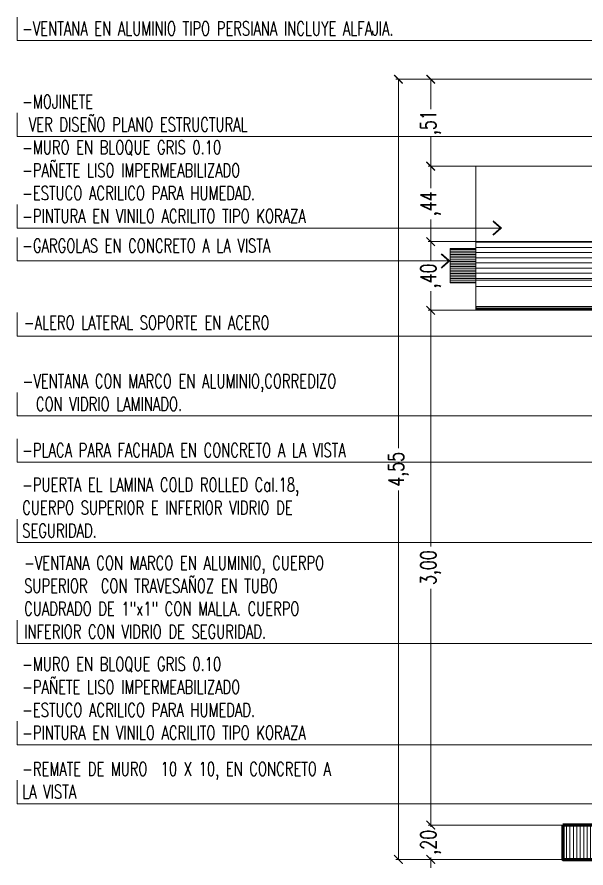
# Model space of a CAD drawing. Header units: millimetres. Extents: x 216 to 2687, y 57 to 1099.
# Drawn here: x 216.951 to 220.264, y 58.385 to 63.344 of the extents above; entities that cross this region are included whole.
import ezdxf

# ---------------------------------------------------------------- set-up
doc = ezdxf.new("R2010")
doc.units = ezdxf.units.MM
doc.header["$LTSCALE"] = 0.5
doc.set_wipeout_variables(frame=1)
doc.header["$PDMODE"] = 35
doc.linetypes.add('DASHDOT2', pattern=[12.7, 6.35, -3.175, 0, -3.175])
for name, color, linetype, lineweight in [('A-COTAS', 7, 'Continuous', 9), ('A-CUBT', 133, 'Continuous', 15), ('A-CUBT-BORD', 20, 'Continuous', 25), ('A-PLAN', 7, 'Continuous', 60), ('A-PLAN-2', 5, 'Continuous', 18), ('A-PLAN-3', 146, 'Continuous', 5), ('A-PLAN-ACHU2', 146, 'Continuous', 0), ('A-PLAN-ACHU3', 250, 'Continuous', 0), ('A-TEXT-FLEC', 4, 'Continuous', 9), ('A-TEXT-NOTA', 105, 'Continuous', 9), ('A-WIPEOUT', 255, 'Continuous', 0)]:
    doc.layers.add(name, color=color, linetype=linetype, lineweight=lineweight)
doc.styles.add('Cotas', font='romans.shx', dxfattribs={"width": 0.75})
doc.styles.add('Detalles', font='romans.shx', dxfattribs={"width": 0.7})
doc.dimstyles.new("1-25'", dxfattribs={"dimtxt": 0.075, "dimasz": 0.05, "dimexe": 0.015, "dimexo": 0, "dimgap": 0.02, "dimtad": 0, "dimzin": 4, "dimtxsty": 'Cotas', "dimblk": 'ARCHTICK', "dimcen": 0.09, "dimclrd": 142, "dimclre": 2, "dimclrt": 2, "dimadec": 0, "dimazin": 0, "dimtfac": 1, "dimtmove": 0, "dimatfit": 3, "dimfxl": 0.1, "dimlwd": 13, "dimlwe": 9, "dimarcsym": 2})

# ---------------------------------------------------------------- blocks, each defined once
blk = doc.blocks.new('*U43')
at = {"layer": 'A-TEXT-FLEC'}
blk.add_lwpolyline([(4.0338, 0), (0, 0), (0, 0.137)], dxfattribs=at)
at = {"layer": 'A-TEXT-FLEC', "const_width": 0.01}
blk.add_lwpolyline([(3.9874, -0.0408), (4.0338, 0), (3.9874, 0.0408)], dxfattribs=at)
blk = doc.blocks.new('*U36')
at = {"layer": 'A-TEXT-FLEC'}
blk.add_lwpolyline([(2.818, 0), (0, 0), (0, 0.137)], dxfattribs=at)
at = {"layer": 'A-TEXT-FLEC', "const_width": 0.01}
blk.add_lwpolyline([(2.7715, -0.0408), (2.818, 0), (2.7715, 0.0408)], dxfattribs=at)
blk = doc.blocks.new('*U40')
at = {"layer": 'A-TEXT-FLEC'}
blk.add_lwpolyline([(4.1857, 0), (0, 0), (0, 0.137)], dxfattribs=at)
at = {"layer": 'A-TEXT-FLEC', "const_width": 0.01}
blk.add_lwpolyline([(4.1393, -0.0408), (4.1857, 0), (4.1393, 0.0408)], dxfattribs=at)
blk = doc.blocks.new('*U41')
at = {"layer": 'A-TEXT-FLEC'}
blk.add_lwpolyline([(3.6215, 0), (0, 0), (0, 0.137)], dxfattribs=at)
at = {"layer": 'A-TEXT-FLEC', "const_width": 0.01}
blk.add_lwpolyline([(3.575, -0.0408), (3.6215, 0), (3.575, 0.0408)], dxfattribs=at)
blk = doc.blocks.new('*U42')
at = {"layer": 'A-TEXT-FLEC'}
blk.add_lwpolyline([(3.4715, 0), (0, 0), (0, 0.137)], dxfattribs=at)
at = {"layer": 'A-TEXT-FLEC', "const_width": 0.01}
blk.add_lwpolyline([(3.425, -0.0408), (3.4715, 0), (3.425, 0.0408)], dxfattribs=at)
blk = doc.blocks.new('*U179')
at = {"layer": 'A-TEXT-FLEC'}
for points in [[(0, 0.137), (0, 0)], [(0, 0), (0, 0), (4.3179, 0)], [(4.3179, 0), (4.3179, -0.6157)]]:
    blk.add_lwpolyline(points, dxfattribs=at)
at = {"layer": 'A-TEXT-FLEC', "const_width": 0.01}
blk.add_lwpolyline([(4.3587, -0.5693), (4.3179, -0.6157), (4.2771, -0.5693)], dxfattribs=at)
blk = doc.blocks.new('*U44')
at = {"layer": 'A-TEXT-FLEC', "const_width": 0.01}
blk.add_lwpolyline([(4.392, 0.1948), (4.3512, 0.2413), (4.3104, 0.1948)], dxfattribs=at)
at = {"layer": 'A-TEXT-FLEC'}
for points in [[(4.3512, 0), (4.3512, 0.2413)], [(0, 0.137), (0, 0)], [(0, 0), (0, 0), (4.3512, 0)]]:
    blk.add_lwpolyline(points, dxfattribs=at)
blk = doc.blocks.new('*U176')
at = {"layer": 'A-TEXT-FLEC'}
blk.add_lwpolyline([(5.4538, 0), (0, 0), (0, 0.137)], dxfattribs=at)
at = {"layer": 'A-TEXT-FLEC', "const_width": 0.01}
blk.add_lwpolyline([(5.4074, -0.0408), (5.4538, 0), (5.4074, 0.0408)], dxfattribs=at)
blk = doc.blocks.new('*U182')
at = {"layer": 'A-TEXT-FLEC'}
blk.add_lwpolyline([(6.0865, 0), (0, 0), (0, 0.137)], dxfattribs=at)
at = {"layer": 'A-TEXT-FLEC', "const_width": 0.01}
blk.add_lwpolyline([(6.04, -0.0408), (6.0865, 0), (6.04, 0.0408)], dxfattribs=at)
blk = doc.blocks.new('*U177')
at = {"layer": 'A-TEXT-FLEC'}
blk.add_lwpolyline([(3.8853, 0), (0, 0), (0, 0.137)], dxfattribs=at)
at = {"layer": 'A-TEXT-FLEC', "const_width": 0.01}
blk.add_lwpolyline([(3.8388, -0.0408), (3.8853, 0), (3.8388, 0.0408)], dxfattribs=at)
blk = doc.blocks.new('_ArchTick')
at = {"color": 0, "linetype": 'ByBlock', "const_width": 0.15}
blk.add_lwpolyline([(-0.5, -0.5), (0.5, 0.5)], dxfattribs=at)
blk = doc.blocks.new('*D183')
at = {"layer": 'A-COTAS', "color": 142, "linetype": 'Continuous', "lineweight": 13, "transparency": 16777216}
for p, q in [((219.3602, 58.6354), (219.3602, 58.6854)), ((219.3602, 58.6354), (219.3602, 58.6245)), ((219.3602, 58.4354), (219.3602, 58.4463)), ((219.3602, 58.4354), (219.3602, 58.3854))]:
    blk.add_line(p, q, dxfattribs=at)
at = {"layer": 'A-COTAS', "color": 2, "linetype": 'DASHDOT2', "lineweight": 9, "transparency": 16777216}
for p, q in [((220.1297, 58.6354), (219.3452, 58.6354)), ((220.1297, 58.4354), (219.3452, 58.4354))]:
    blk.add_line(p, q, dxfattribs=at)
at = {"layer": 'DEFPOINTS', "color": 0, "transparency": 16777216}
for p in [(219.3602, 58.6354), (220.1297, 58.6354), (220.1297, 58.4354)]:
    blk.add_point(p, dxfattribs=at)
at = {"layer": 'A-COTAS', "color": 142, "lineweight": 13, "transparency": 16777216, "xscale": 0.05, "yscale": 0.05, "zscale": 0.05}
for p, rotation in [((219.3602, 58.6354), 270), ((219.3602, 58.4354), 90)]:
    blk.add_blockref('_ArchTick', p, dxfattribs=dict(at, rotation=rotation))
at = {"layer": 'A-COTAS', "color": 2, "transparency": 16777216, "insert": (219.3602, 58.5354), "char_height": 0.09, "attachment_point": 5, "rotation": 90, "style": 'Cotas'}
blk.add_mtext(',20', dxfattribs=at)
blk = doc.blocks.new('*D184')
at = {"layer": 'A-COTAS', "color": 2, "linetype": 'DASHDOT2', "lineweight": 9, "transparency": 16777216}
for p, q in [((219.6228, 61.6354), (219.3452, 61.6354)), ((220.1297, 58.6354), (219.3452, 58.6354))]:
    blk.add_line(p, q, dxfattribs=at)
at = {"layer": 'A-COTAS', "color": 142, "linetype": 'Continuous', "lineweight": 13, "transparency": 16777216}
for p, q in [((219.3602, 61.6354), (219.3602, 60.2583)), ((219.3602, 58.6354), (219.3602, 60.0126))]:
    blk.add_line(p, q, dxfattribs=at)
at = {"layer": 'DEFPOINTS', "color": 0, "transparency": 16777216}
for p in [(219.3602, 61.6354), (219.6228, 61.6354), (220.1297, 58.6354)]:
    blk.add_point(p, dxfattribs=at)
at = {"layer": 'A-COTAS', "color": 142, "lineweight": 13, "transparency": 16777216, "xscale": 0.05, "yscale": 0.05, "zscale": 0.05}
for p, rotation in [((219.3602, 61.6354), 90), ((219.3602, 58.6354), 270)]:
    blk.add_blockref('_ArchTick', p, dxfattribs=dict(at, rotation=rotation))
at = {"layer": 'A-COTAS', "color": 2, "transparency": 16777216, "insert": (219.3602, 60.1354), "char_height": 0.09, "attachment_point": 5, "rotation": 90, "style": 'Cotas'}
blk.add_mtext('3,00', dxfattribs=at)
blk = doc.blocks.new('*D185')
at = {"layer": 'A-COTAS', "color": 2, "linetype": 'DASHDOT2', "lineweight": 9, "transparency": 16777216}
for p, q in [((219.6228, 62.0354), (219.3452, 62.0354)), ((219.6228, 61.6354), (219.3452, 61.6354))]:
    blk.add_line(p, q, dxfattribs=at)
at = {"layer": 'A-COTAS', "color": 142, "linetype": 'Continuous', "lineweight": 13, "transparency": 16777216}
for p, q in [((219.3602, 62.0354), (219.3602, 61.9245)), ((219.3602, 61.6354), (219.3602, 61.7463))]:
    blk.add_line(p, q, dxfattribs=at)
at = {"layer": 'DEFPOINTS', "color": 0, "transparency": 16777216}
for p in [(219.3602, 62.0354), (219.6228, 62.0354), (219.6228, 61.6354)]:
    blk.add_point(p, dxfattribs=at)
at = {"layer": 'A-COTAS', "color": 142, "lineweight": 13, "transparency": 16777216, "xscale": 0.05, "yscale": 0.05, "zscale": 0.05}
for p, rotation in [((219.3602, 62.0354), 90), ((219.3602, 61.6354), 270)]:
    blk.add_blockref('_ArchTick', p, dxfattribs=dict(at, rotation=rotation))
at = {"layer": 'A-COTAS', "color": 2, "transparency": 16777216, "insert": (219.3602, 61.8354), "char_height": 0.09, "attachment_point": 5, "rotation": 90, "style": 'Cotas'}
blk.add_mtext(',40', dxfattribs=at)
blk = doc.blocks.new('*D186')
at = {"layer": 'A-COTAS', "color": 2, "linetype": 'DASHDOT2', "lineweight": 9, "transparency": 16777216}
for p, q in [((219.6228, 62.4754), (219.3452, 62.4754)), ((219.6228, 62.0354), (219.3452, 62.0354))]:
    blk.add_line(p, q, dxfattribs=at)
at = {"layer": 'A-COTAS', "color": 142, "linetype": 'Continuous', "lineweight": 13, "transparency": 16777216}
for p, q in [((219.3602, 62.4754), (219.3602, 62.3461)), ((219.3602, 62.0354), (219.3602, 62.1647))]:
    blk.add_line(p, q, dxfattribs=at)
at = {"layer": 'DEFPOINTS', "color": 0, "transparency": 16777216}
for p in [(219.3602, 62.4754), (219.6228, 62.4754), (219.6228, 62.0354)]:
    blk.add_point(p, dxfattribs=at)
at = {"layer": 'A-COTAS', "color": 142, "lineweight": 13, "transparency": 16777216, "xscale": 0.05, "yscale": 0.05, "zscale": 0.05}
for p, rotation in [((219.3602, 62.4754), 90), ((219.3602, 62.0354), 270)]:
    blk.add_blockref('_ArchTick', p, dxfattribs=dict(at, rotation=rotation))
at = {"layer": 'A-COTAS', "color": 2, "transparency": 16777216, "insert": (219.3602, 62.2554), "char_height": 0.09, "attachment_point": 5, "rotation": 90, "style": 'Cotas'}
blk.add_mtext(',44', dxfattribs=at)
blk = doc.blocks.new('*D187')
at = {"layer": 'A-COTAS', "color": 2, "linetype": 'DASHDOT2', "lineweight": 9, "transparency": 16777216}
for p, q in [((220.4978, 62.9817), (219.3452, 62.9817)), ((219.6228, 62.4754), (219.3452, 62.4754))]:
    blk.add_line(p, q, dxfattribs=at)
at = {"layer": 'A-COTAS', "color": 142, "linetype": 'Continuous', "lineweight": 13, "transparency": 16777216}
for p, q in [((219.3602, 62.9817), (219.3602, 62.808)), ((219.3602, 62.4754), (219.3602, 62.6491))]:
    blk.add_line(p, q, dxfattribs=at)
at = {"layer": 'DEFPOINTS', "color": 0, "transparency": 16777216}
for p in [(219.3602, 62.9817), (220.4978, 62.9817), (219.6228, 62.4754)]:
    blk.add_point(p, dxfattribs=at)
at = {"layer": 'A-COTAS', "color": 142, "lineweight": 13, "transparency": 16777216, "xscale": 0.05, "yscale": 0.05, "zscale": 0.05}
for p, rotation in [((219.3602, 62.9817), 90), ((219.3602, 62.4754), 270)]:
    blk.add_blockref('_ArchTick', p, dxfattribs=dict(at, rotation=rotation))
at = {"layer": 'A-COTAS', "color": 2, "transparency": 16777216, "insert": (219.3602, 62.7285), "char_height": 0.09, "attachment_point": 5, "rotation": 90, "style": 'Cotas'}
blk.add_mtext(',51', dxfattribs=at)
blk = doc.blocks.new('*D188')
at = {"layer": 'A-COTAS', "color": 2, "linetype": 'DASHDOT2', "lineweight": 9, "transparency": 16777216}
for p, q in [((220.4978, 62.9817), (219.1576, 62.9817)), ((220.1297, 58.4354), (219.1576, 58.4354))]:
    blk.add_line(p, q, dxfattribs=at)
at = {"layer": 'A-COTAS', "color": 142, "linetype": 'Continuous', "lineweight": 13, "transparency": 16777216}
for p, q in [((219.1726, 62.9817), (219.1726, 60.8314)), ((219.1726, 58.4354), (219.1726, 60.5857))]:
    blk.add_line(p, q, dxfattribs=at)
at = {"layer": 'DEFPOINTS', "color": 0, "transparency": 16777216}
for p in [(219.1726, 62.9817), (220.4978, 62.9817), (220.1297, 58.4354)]:
    blk.add_point(p, dxfattribs=at)
at = {"layer": 'A-COTAS', "color": 142, "lineweight": 13, "transparency": 16777216, "xscale": 0.05, "yscale": 0.05, "zscale": 0.05}
for p, rotation in [((219.1726, 62.9817), 90), ((219.1726, 58.4354), 270)]:
    blk.add_blockref('_ArchTick', p, dxfattribs=dict(at, rotation=rotation))
at = {"layer": 'A-COTAS', "color": 2, "transparency": 16777216, "insert": (219.1726, 60.7085), "char_height": 0.09, "attachment_point": 5, "rotation": 90, "style": 'Cotas'}
blk.add_mtext('4,55', dxfattribs=at)
blk = doc.blocks.new('*U750')
at = {"layer": 'A-TEXT-FLEC'}
blk.add_lwpolyline([(2.5169, 0), (0, 0), (0, 0.137)], dxfattribs=at)
at = {"layer": 'A-TEXT-FLEC', "const_width": 0.01}
blk.add_lwpolyline([(2.4705, -0.0408), (2.5169, 0), (2.4705, 0.0408)], dxfattribs=at)

msp = doc.modelspace()

# ---------------------------------------------------------------- hatches: boundary and pattern name
at = {"layer": 'A-PLAN-ACHU3'}
h = msp.add_hatch(dxfattribs=at)
h.set_pattern_fill('_USER', color=251, scale=0.01, pattern_type=0)
h.set_pattern_definition([(0, (-2389.948763, -1138.359893), (0, 0.01), [])])
h.paths.add_polyline_path([(219.4728, 61.7954), (219.6228, 61.7954), (219.6228, 61.9954), (219.4728, 61.9954)])
h = msp.add_hatch(dxfattribs=at)
h.set_pattern_fill('_USER', color=256, scale=0.03, pattern_type=0)
h.set_pattern_definition([(0, (-2414.348867, -998.31859), (0, 0.03), [])])
h.paths.add_polyline_path([(219.6228, 61.6354), (239.5228, 61.6354), (239.5228, 62.0354), (219.6228, 62.0354)])
h = msp.add_hatch(dxfattribs=at)
h.set_pattern_fill('_USER', color=256, scale=0.02, angle=90, pattern_type=0)
h.set_pattern_definition([(90, (-2414.348867, -998.31859), (-0.02, 1e-18), [])])
h.paths.add_polyline_path([(220.1297, 58.6354), (220.1297, 58.4354), (235.9728, 58.4354), (235.9728, 58.6354)])

# ---------------------------------------------------------------- linework, layer by layer
at = {"layer": 'A-PLAN'}
msp.add_lwpolyline([(220.1297, 58.6354), (220.1297, 58.4354), (235.9728, 58.4354), (235.9728, 58.6354)], close=True, dxfattribs=at)
at = {"layer": 'A-PLAN-2'}
for points in [[(219.6228, 62.4754), (220.4978, 62.4754), (220.4978, 62.0354), (219.6228, 62.0354)], [(219.6228, 61.6354), (239.5228, 61.6354), (239.5228, 62.0354), (219.6228, 62.0354)]]:
    msp.add_lwpolyline(points, close=True, dxfattribs=at)
at = {"layer": 'A-PLAN-3'}
msp.add_lwpolyline([(219.4728, 61.7954), (219.6228, 61.7954), (219.6228, 61.9954), (219.4728, 61.9954)], close=True, dxfattribs=at)

# ---------------------------------------------------------------- block references
at = {"layer": 'A-TEXT-FLEC'}
for name, p in [('*U179', (216.9513, 63.2073)), ('*U41', (216.9513, 62.6481)), ('*U36', (216.9513, 62.1147)), ('*U750', (216.9513, 61.9231)), ('*U42', (216.9513, 61.4847)), ('*U177', (216.9513, 61.0199)), ('*U43', (216.9513, 60.7501)), ('*U182', (216.9513, 60.2818)), ('*U40', (216.9513, 59.6929)), ('*U176', (216.9513, 59.1034)), ('*U44', (216.9513, 58.7595))]:
    msp.add_blockref(name, p, dxfattribs=at)

# ---------------------------------------------------------------- texts
at = {"layer": 'A-TEXT-NOTA', "char_height": 0.08, "attachment_point": 7, "style": 'Detalles'}
for s, insert, width in [('-VENTANA EN ALUMINIO TIPO PERSIANA INCLUYE ALFAJIA.', (216.9813, 63.2373), 2.055725), ('-MOJINETE \\P VER DISEÑO PLANO ESTRUCTURAL', (216.9813, 62.6781), 1.98113), ('-MURO EN BLOQUE GRIS 0.10\\P-PAÑETE LISO IMPERMEABILIZADO\\P-ESTUCO ACRILICO PARA HUMEDAD.\\P-PINTURA EN VINILO ACRILITO TIPO KORAZA', (216.9813, 62.1447), 2.420516), ('-GARGOLAS EN CONCRETO A LA VISTA', (216.9813, 61.9722), 1.98113), ('-ALERO LATERAL SOPORTE EN ACERO', (216.9912, 61.5233), 1.98113), ('-VENTANA CON MARCO EN ALUMINIO,CORREDIZO   CON VIDRIO LAMINADO.', (216.9841, 61.0488), 1.98113), ('-PLACA PARA FACHADA EN CONCRETO A LA VISTA ', (216.9813, 60.7801), 1.98113), ('-PUERTA EL LAMINA COLD ROLLED Cal.18, CUERPO SUPERIOR E INFERIOR VIDRIO DE SEGURIDAD.', (216.9813, 60.3118), 1.98113), ('-VENTANA CON MARCO EN ALUMINIO, CUERPO SUPERIOR  CON TRAVESAÑOZ EN TUBO CUADRADO DE 1"x1" CON MALLA. CUERPO INFERIOR CON VIDRIO DE SEGURIDAD.', (216.9925, 59.7229), 1.98113), ('-MURO EN BLOQUE GRIS 0.10\\P-PAÑETE LISO IMPERMEABILIZADO\\P-ESTUCO ACRILICO PARA HUMEDAD.\\P-PINTURA EN VINILO ACRILITO TIPO KORAZA', (216.9813, 59.1334), 2.420516), ('-REMATE DE MURO  10 X 10, EN CONCRETO A LA VISTA ', (216.9813, 58.7895), 1.98113)]:
    msp.add_mtext(s, dxfattribs=dict(at, insert=insert, width=width))

# ---------------------------------------------------------------- dimensions: what is measured, and where the dimension line sits
at = {"layer": 'A-COTAS'}
for base, p1, p2, picture, middle in [((219.1726, 62.9817), (220.1297, 58.4354), (220.4978, 62.9817), '*D188', (219.1726, 60.7085)), ((219.3602, 62.9817), (219.6228, 62.4754), (220.4978, 62.9817), '*D187', (219.3602, 62.7285)), ((219.3602, 62.4754), (219.6228, 62.0354), (219.6228, 62.4754), '*D186', (219.3602, 62.2554)), ((219.3602, 62.0354), (219.6228, 61.6354), (219.6228, 62.0354), '*D185', (219.3602, 61.8354)), ((219.3602, 61.6354), (220.1297, 58.6354), (219.6228, 61.6354), '*D184', (219.3602, 60.1354)), ((219.3602, 58.6354), (220.1297, 58.4354), (220.1297, 58.6354), '*D183', (219.3602, 58.5354))]:
    dim = msp.add_linear_dim(base=base, p1=p1, p2=p2, angle=90, dimstyle="1-25'", override={"dimtxt": 0.09}, dxfattribs=at)
    dim.commit()
    dim.dimension.update_dxf_attribs({"geometry": picture, "text_midpoint": middle})

# ---------------------------------------------------------------- next in the draw order: wipeouts: each hides what was drawn before it
msp.add_wipeout([(219.6228, 61.8118), (219.6228, 61.6454), (239.5228, 61.6454), (239.5228, 61.8118)]).dxf.layer = 'A-WIPEOUT'

# ---------------------------------------------------------------- next in the draw order: hatches: boundary and pattern name
at = {"layer": 'A-PLAN-ACHU3', "transparency": 33554687}
h = msp.add_hatch(color=256, dxfattribs=at)
h.dxf.hatch_style = 1
h.paths.add_polyline_path([(219.6228, 61.6454), (239.5228, 61.6454), (239.5228, 61.6554), (219.6228, 61.6554)])

# ---------------------------------------------------------------- next in the draw order: linework, layer by layer
at = {"layer": 'A-CUBT'}
msp.add_lwpolyline([(219.6228, 61.6554), (239.5228, 61.6554), (239.5228, 61.774), (219.6228, 61.774)], close=True, dxfattribs=at)
at = {"layer": 'A-CUBT-BORD'}
msp.add_lwpolyline([(219.6228, 61.6454), (239.5228, 61.6454), (239.5228, 61.6554), (219.6228, 61.6554)], close=True, dxfattribs=at)
at = {"layer": 'A-PLAN-2'}
msp.add_lwpolyline([(219.6228, 61.8118), (239.5228, 61.8118), (239.5228, 61.6454), (219.6228, 61.6454)], close=True, dxfattribs=at)
at = {"layer": 'A-PLAN-ACHU2'}
msp.add_lwpolyline([(219.6228, 61.774), (239.5228, 61.774), (239.5228, 61.8118), (219.6228, 61.8118)], close=True, dxfattribs=at)

doc.saveas('drawing.dxf')
